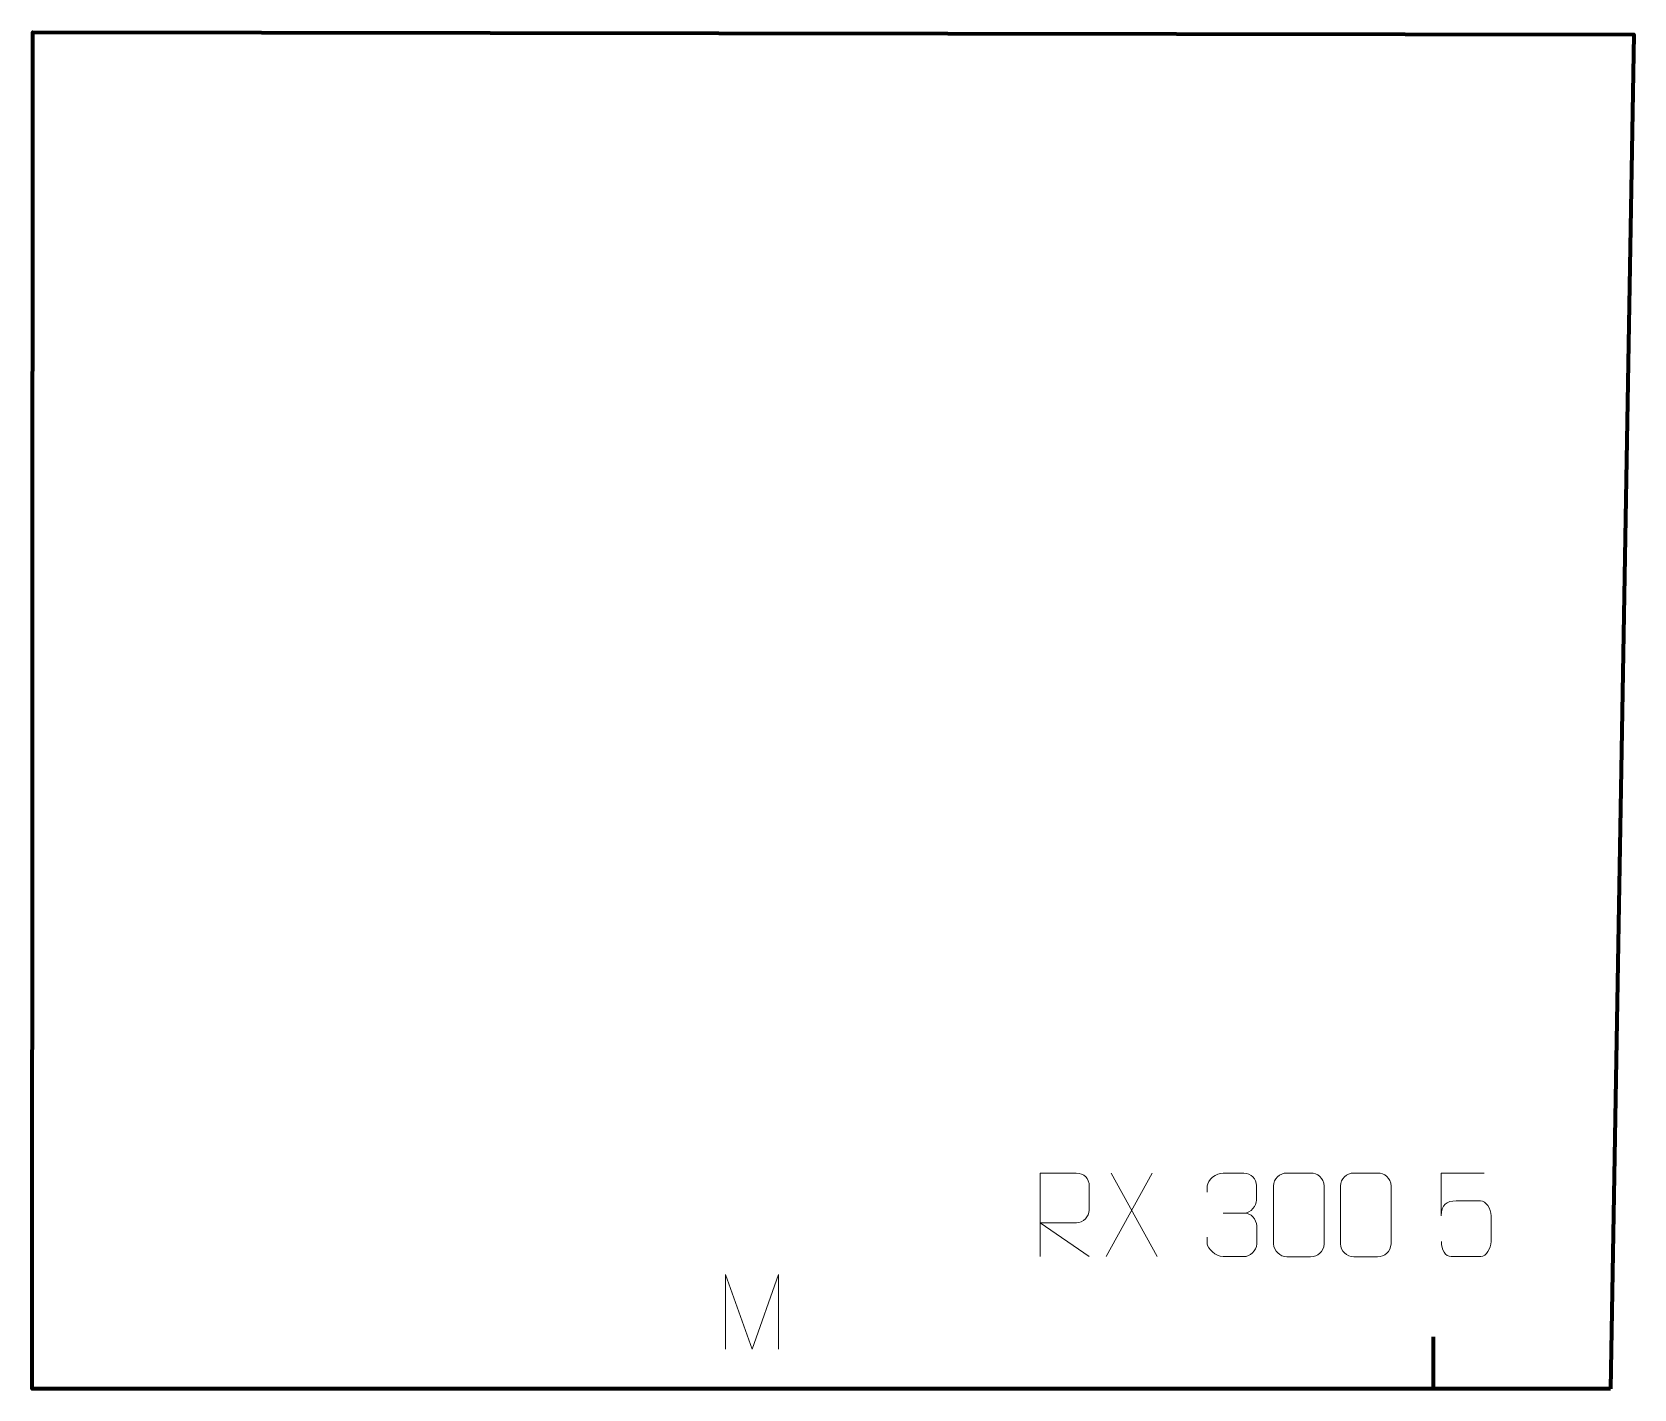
# Model space of a CAD drawing. Header units: millimetres. Extents: x -236 to 244, y -52 to 354.
import ezdxf

# ---------------------------------------------------------------- set-up
doc = ezdxf.new("R2010")
doc.units = ezdxf.units.MM
doc.header["$MEASUREMENT"] = 0
doc.layers.add('layer 2', color=7, linetype='Continuous')
doc.layers.add('layer 3', color=7, linetype='Continuous')

msp = doc.modelspace()

# ---------------------------------------------------------------- linework, layer by layer
at = {"layer": 'layer 2', "color": 142, "lineweight": 9}
for points, knots in [([(66.0696, -12.5889), (66.0696, -12.5889), (66.0696, 12.4363), (66.0696, 12.4363), (66.0696, 12.4363), (69.6747, 12.4363), (73.2806, 12.4363), (76.8861, 12.4363), (76.8861, 12.4363), (79.2181, 12.3985), (80.7798, 10.9043), (80.7758, 8.531), (80.7758, 8.531), (80.7753, 6.4897), (80.7753, 3.4215), (80.7758, 1.3796), (80.7758, 1.3796), (80.7692, -0.5012), (78.9517, -2.4486), (76.9364, -2.4678), (76.9364, -2.4678), (76.9364, -2.4678), (66.0696, -2.4678), (66.0696, -2.4678), (66.0696, -2.4678), (66.0696, -2.4678), (80.7664, -12.5889), (80.7664, -12.5889)], [0, 0, 0, 0, 0.125, 0.125, 0.125, 0.125, 0.25, 0.25, 0.25, 0.25, 0.375, 0.375, 0.375, 0.375, 0.5, 0.5, 0.5, 0.5, 0.625, 0.625, 0.625, 0.625, 0.75, 0.75, 0.75, 0.75, 1, 1, 1, 1]), ([(116.1807, 6.7356), (116.1807, 6.7356), (116.1807, 8.5983), (116.1807, 8.5983), (116.1807, 8.5983), (116.1663, 10.3451), (118.8385, 12.4693), (120.9035, 12.4465), (120.9035, 12.4465), (122.9735, 12.4465), (125.0435, 12.4465), (127.1131, 12.4465), (127.1131, 12.4465), (129.3139, 12.4554), (130.9168, 10.6033), (130.9613, 8.6857), (130.9613, 8.6857), (130.9609, 7.2465), (130.9609, 5.8073), (130.9613, 4.3676), (130.9613, 4.3676), (130.9125, 2.7094), (129.3054, 0.4729), (127.1007, 0.483), (127.1007, 0.483), (129.3108, 0.4718), (130.9234, -1.3367), (130.9775, -3.402), (130.9775, -3.402), (130.9772, -5.1919), (130.9772, -6.9817), (130.9775, -8.772), (130.9775, -8.772), (130.9876, -10.8393), (128.9269, -12.6075), (127.1007, -12.5993), (127.1007, -12.5993), (125.0295, -12.5989), (122.9584, -12.5989), (120.8868, -12.5993), (120.8868, -12.5993), (118.7119, -12.5877), (116.1737, -10.1806), (116.1551, -8.7147), (116.1551, -8.7147), (116.1551, -8.7147), (116.1551, -6.8006), (116.1551, -6.8006)], [0, 0, 0, 0, 0.07692308, 0.07692308, 0.07692308, 0.07692308, 0.15384615, 0.15384615, 0.15384615, 0.15384615, 0.23076923, 0.23076923, 0.23076923, 0.23076923, 0.30769231, 0.30769231, 0.30769231, 0.30769231, 0.38461538, 0.38461538, 0.38461538, 0.38461538, 0.46153846, 0.46153846, 0.46153846, 0.46153846, 0.53846154, 0.53846154, 0.53846154, 0.53846154, 0.61538462, 0.61538462, 0.61538462, 0.61538462, 0.69230769, 0.69230769, 0.69230769, 0.69230769, 0.76923077, 0.76923077, 0.76923077, 0.76923077, 0.84615385, 0.84615385, 0.84615385, 0.84615385, 1, 1, 1, 1]), ([(140.0328, 12.4589), (142.4057, 12.4589), (144.7791, 12.4589), (147.1524, 12.4589), (147.1524, 12.4589), (149.1385, 12.4946), (151.1704, 10.996), (151.1976, 8.5469), (151.1976, 8.5469), (151.1972, 2.773), (151.1972, -3.0014), (151.1976, -8.7761), (151.1976, -8.7761), (151.055, -11.1104), (149.3437, -12.597), (147.1524, -12.6078), (147.1524, -12.6078), (144.7731, -12.6075), (142.3939, -12.6075), (140.0151, -12.6078), (140.0151, -12.6078), (138.051, -12.7137), (136.0388, -10.8204), (136.0502, -8.7936), (136.0502, -8.7936), (136.0506, -2.9963), (136.0506, 2.8005), (136.0502, 8.5969), (136.0502, 8.5969), (136.0546, 10.7451), (137.8367, 12.4725), (140.0328, 12.4589)], [0, 0, 0, 0, 0.11111111, 0.11111111, 0.11111111, 0.11111111, 0.22222222, 0.22222222, 0.22222222, 0.22222222, 0.33333333, 0.33333333, 0.33333333, 0.33333333, 0.44444444, 0.44444444, 0.44444444, 0.44444444, 0.55555556, 0.55555556, 0.55555556, 0.55555556, 0.66666667, 0.66666667, 0.66666667, 0.66666667, 0.77777778, 0.77777778, 0.77777778, 0.77777778, 1, 1, 1, 1]), ([(160.0903, 12.4589), (162.4632, 12.4589), (164.8365, 12.4589), (167.2098, 12.4589), (167.2098, 12.4589), (169.196, 12.4946), (171.2278, 10.996), (171.255, 8.5469), (171.255, 8.5469), (171.2546, 2.773), (171.2546, -3.0014), (171.255, -8.7761), (171.255, -8.7761), (171.1124, -11.1104), (169.4012, -12.597), (167.2098, -12.6078), (167.2098, -12.6078), (164.8306, -12.6075), (162.4514, -12.6075), (160.0725, -12.6078), (160.0725, -12.6078), (158.1084, -12.7137), (156.0963, -10.8204), (156.1077, -8.7936), (156.1077, -8.7936), (156.1081, -2.9963), (156.1081, 2.8005), (156.1077, 8.5969), (156.1077, 8.5969), (156.112, 10.7451), (157.8942, 12.4725), (160.0903, 12.4589)], [0, 0, 0, 0, 0.11111111, 0.11111111, 0.11111111, 0.11111111, 0.22222222, 0.22222222, 0.22222222, 0.22222222, 0.33333333, 0.33333333, 0.33333333, 0.33333333, 0.44444444, 0.44444444, 0.44444444, 0.44444444, 0.55555556, 0.55555556, 0.55555556, 0.55555556, 0.66666667, 0.66666667, 0.66666667, 0.66666667, 0.77777778, 0.77777778, 0.77777778, 0.77777778, 1, 1, 1, 1]), ([(199.177, 12.4143), (199.177, 12.4143), (186.2884, 12.4143), (186.2884, 12.4143), (186.2884, 12.4143), (186.2887, 8.1715), (186.2887, 3.9284), (186.2884, -0.3149), (186.2884, -0.3149), (186.2882, 3.0047), (187.9238, 4.0796), (190.744, 4.1403), (190.744, 4.1403), (193.1905, 4.1406), (195.637, 4.1406), (198.0833, 4.1403), (198.0833, 4.1403), (199.7378, 4.1471), (201.217, 1.7598), (201.2455, -0.3149), (201.2455, -0.3149), (201.2452, -2.9097), (201.2452, -5.5047), (201.2455, -8.0998), (201.2455, -8.0998), (201.2918, -10.0648), (199.7882, -12.5081), (198.1575, -12.5668), (198.1575, -12.5668), (196.1954, -12.5665), (191.2864, -12.5665), (189.3237, -12.5668), (189.3237, -12.5668), (187.473, -12.5756), (186.3627, -10.6052), (186.3418, -8.0467)], [0, 0, 0, 0, 0.1, 0.1, 0.1, 0.1, 0.2, 0.2, 0.2, 0.2, 0.3, 0.3, 0.3, 0.3, 0.4, 0.4, 0.4, 0.4, 0.5, 0.5, 0.5, 0.5, 0.6, 0.6, 0.6, 0.6, 0.7, 0.7, 0.7, 0.7, 0.8, 0.8, 0.8, 0.8, 1, 1, 1, 1]), ([(-28.2676, -40.3175), (-28.2676, -40.3175), (-28.2676, -17.899), (-28.2676, -17.899), (-28.2676, -17.899), (-28.2676, -17.899), (-20.2506, -40.3175), (-20.2506, -40.3175), (-20.2506, -40.3175), (-20.2506, -40.3175), (-12.382, -17.8996), (-12.382, -17.8996), (-12.382, -17.8996), (-12.382, -17.8996), (-12.382, -40.3175), (-12.382, -40.3175)], [0, 0, 0, 0, 0.2, 0.2, 0.2, 0.2, 0.4, 0.4, 0.4, 0.4, 0.6, 0.6, 0.6, 0.6, 1, 1, 1, 1])]:
    msp.add_open_spline(points, degree=3, knots=knots, dxfattribs=at)
for points in [[(99.6409, 12.4364), (99.6409, 12.4364), (85.8608, -12.531), (85.8608, -12.531)], [(87.3196, 12.4364), (87.3196, 12.4364), (101.0997, -12.5889), (101.0997, -12.5889)], [(120.9038, 0.4725), (120.9038, 0.4725), (127.1181, 0.4725), (127.1181, 0.4725)]]:
    msp.add_open_spline(points, degree=3, dxfattribs=at)
at = {"layer": 'layer 2', "color": 142, "lineweight": 158}
msp.add_open_spline([(183.9919, -52.2136), (183.9919, -52.2136), (184.0362, -36.6504), (184.0362, -36.6504)], degree=3, dxfattribs=at)
at = {"layer": 'layer 3', "color": 242, "lineweight": 158}
msp.add_open_spline([(237.0801, -52.2578), (237.0801, -52.2578), (244.0922, 353.7883), (244.0922, 353.7883), (244.0922, 353.7883), (244.0922, 353.7883), (-235.9139, 354.4956), (-235.9139, 354.4956), (-235.9139, 354.4956), (-235.9139, 354.4956), (-236.1878, -52.2572), (-236.1878, -52.2572), (-236.1878, -52.2572), (-236.1878, -52.2572), (237.0801, -52.2578), (237.0801, -52.2578)], degree=3, knots=[0, 0, 0, 0, 0.2, 0.2, 0.2, 0.2, 0.4, 0.4, 0.4, 0.4, 0.6, 0.6, 0.6, 0.6, 1, 1, 1, 1], dxfattribs=at)

doc.saveas('drawing.dxf')
